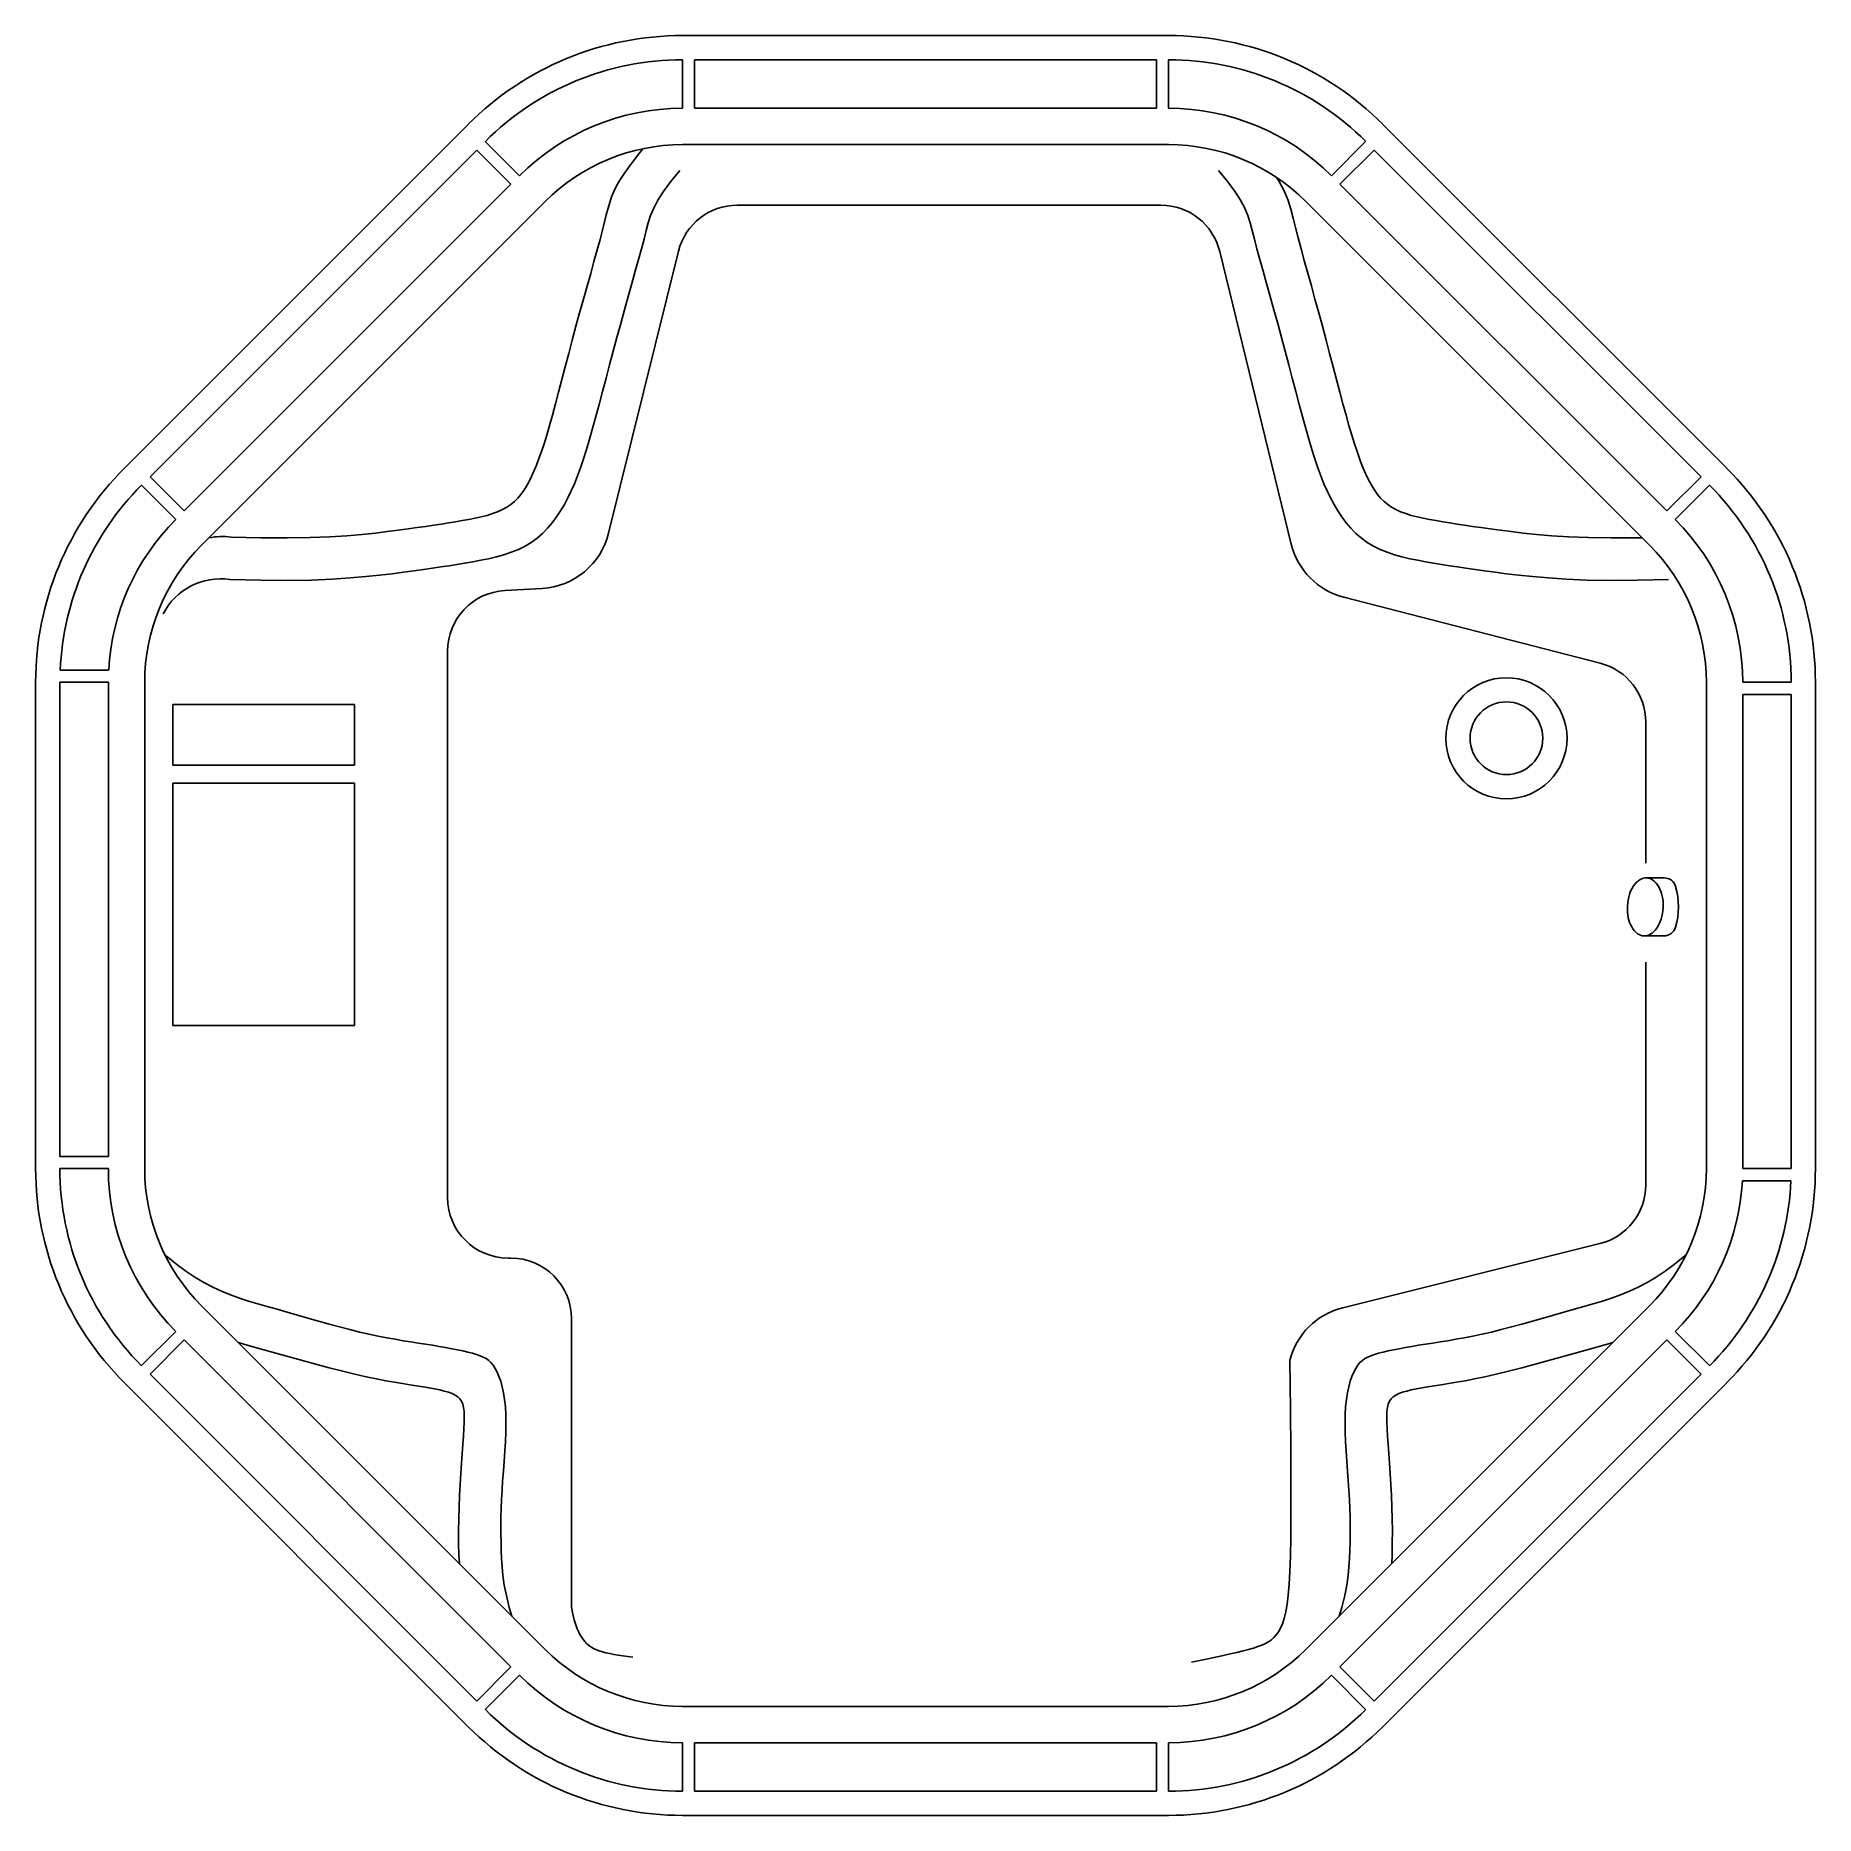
# Model space of a CAD drawing. Extents: x -1 to 146, y -9 to 137.
import ezdxf

# ---------------------------------------------------------------- set-up
doc = ezdxf.new("R2010")
doc.units = 0
doc.header["$LTSCALE"] = 10
doc.layers.get('0').update_dxf_attribs({"linetype": 'CONTINUOUS'})

msp = doc.modelspace()

# ---------------------------------------------------------------- linework, layer by layer
at = {"color": 0}
for p, q in [((92.46, 137.5), (52.33, 137.5)), ((52.33, 131.5), (52.33, 135.5)), ((91.46, 135.5), (53.33, 135.5)), ((53.33, 131.5), (53.33, 135.5)), ((91.46, 131.5), (91.46, 135.5)), ((92.46, 131.5), (92.46, 135.5)), ((91.46, 131.5), (53.33, 131.5)), ((34.65, 130.17), (6.27, 101.79)), ((138.52, 101.79), (110.14, 130.17)), ((35.35, 128.05), (8.39, 101.09)), ((35.35, 128.05), (38.18, 125.22)), ((36.06, 128.76), (38.89, 125.93)), ((92.46, 128.5), (52.33, 128.5)), ((108.72, 128.76), (105.9, 125.93)), ((109.43, 128.05), (106.6, 125.22)), ((136.4, 101.09), (109.43, 128.05)), ((38.18, 125.22), (11.22, 98.26)), ((133.57, 98.26), (106.6, 125.22)), ((41.01, 123.81), (12.63, 95.43)), ((91.82, 123.5), (56.86, 123.5)), ((132.16, 95.43), (103.78, 123.81)), ((132.16, 95.43), (103.78, 123.81)), ((52, 119.7), (46.24, 96.42)), ((96.68, 119.68), (102.58, 95.52)), ((7.68, 100.38), (10.51, 97.55)), ((8.39, 101.09), (11.22, 98.26)), ((136.4, 101.09), (133.57, 98.26)), ((137.11, 100.38), (134.28, 97.55)), ((40.76, 91.87), (37.66, 91.69)), ((128.09, 85.7), (106.92, 91.14)), ((32.95, 86.7), (32.95, 41.6)), ((-1.05, 84.12), (-1.05, 43.98)), ((0.95, 84.12), (0.95, 44.98)), ((0.95, 84.12), (4.95, 84.12)), ((0.97, 85.12), (4.97, 85.12)), ((4.95, 84.12), (4.95, 44.98)), ((7.95, 84.12), (7.95, 43.98)), ((136.84, 43.98), (136.84, 84.12)), ((143.84, 84.12), (139.84, 84.12)), ((145.84, 43.98), (145.84, 84.12)), ((25.27, 82.29), (10.27, 82.29)), ((10.27, 82.29), (10.27, 77.29)), ((25.27, 82.29), (25.27, 77.29)), ((139.84, 43.98), (139.84, 83.12)), ((143.84, 83.12), (139.84, 83.12)), ((143.84, 43.98), (143.84, 83.12)), ((131.84, 69.18), (131.84, 80.85)), ((25.27, 77.29), (10.27, 77.29)), ((10.27, 75.79), (10.27, 55.79)), ((25.27, 75.79), (10.27, 75.79)), ((25.27, 75.79), (25.27, 55.79)), ((131.79, 67.98), (133.35, 67.98)), ((131.78, 63.19), (133.34, 63.19)), ((131.84, 42.64), (131.84, 61.02)), ((25.27, 55.79), (10.27, 55.79)), ((0.95, 44.98), (4.95, 44.98)), ((0.95, 43.98), (4.95, 43.98)), ((143.82, 42.98), (139.82, 42.98)), ((143.84, 43.98), (139.84, 43.98)), ((128.05, 37.79), (106.83, 32.5)), ((37.95, 36.6), (38.17, 36.6)), ((12.63, 32.67), (41.01, 4.29)), ((103.78, 4.29), (132.16, 32.67)), ((43.17, 31.6), (43.17, 11.05)), ((7.68, 27.72), (10.51, 30.54)), ((8.39, 27.01), (11.22, 29.84)), ((11.22, 29.84), (38.18, 2.87)), ((106.6, 2.87), (133.57, 29.84)), ((133.57, 29.84), (136.4, 27.01)), ((134.28, 30.54), (137.11, 27.72)), ((8.39, 27.01), (35.35, 0.04)), ((109.43, 0.04), (136.4, 27.01)), ((6.27, 26.3), (34.65, -2.08)), ((110.14, -2.08), (138.52, 26.3)), ((43.17, 11.05), (43.17, 7.78)), ((35.35, 0.04), (38.18, 2.87)), ((36.06, -0.66), (38.89, 2.16)), ((108.72, -0.66), (105.9, 2.16)), ((109.43, 0.04), (106.6, 2.87)), ((52.33, -0.4), (92.46, -0.4)), ((52.33, -7.4), (52.33, -3.4)), ((53.33, -3.4), (91.46, -3.4)), ((53.33, -7.4), (53.33, -3.4)), ((91.46, -7.4), (91.46, -3.4)), ((92.46, -7.4), (92.46, -3.4)), ((53.33, -7.4), (91.46, -7.4)), ((52.33, -9.4), (92.46, -9.4))]:
    msp.add_line(p, q, dxfattribs=at)
for points in [[(49.07, 128.16), (48.73, 127.74), (48.29, 127.17), (47.87, 126.61), (47.49, 126.07), (47.16, 125.56), (46.89, 125.09), (46.67, 124.64), (46.49, 124.19), (46.33, 123.73), (46.19, 123.25), (46.05, 122.71), (45.91, 122.12), (45.73, 121.44), (45.53, 120.66), (45.29, 119.8), (45.03, 118.86), (44.76, 117.87), (44.46, 116.82), (44.16, 115.73), (43.85, 114.62), (43.54, 113.5), (43.24, 112.37), (42.95, 111.26), (42.66, 110.17), (42.38, 109.1), (42.11, 108.07), (41.85, 107.09), (41.6, 106.17), (41.35, 105.31), (41.13, 104.53), (40.91, 103.81), (40.69, 103.17), (40.49, 102.58), (40.28, 102.04), (40.08, 101.55), (39.87, 101.1), (39.67, 100.68), (39.45, 100.3), (39.23, 99.95), (38.99, 99.62), (38.74, 99.32), (38.46, 99.04), (38.16, 98.79), (37.84, 98.57), (37.48, 98.37), (37.08, 98.2), (36.66, 98.04), (36.21, 97.9), (35.73, 97.78), (35.22, 97.67), (34.7, 97.56), (34.16, 97.47), (33.6, 97.37), (33.03, 97.28), (32.44, 97.18), (31.82, 97.09), (31.16, 96.99), (30.45, 96.89), (29.69, 96.78), (28.87, 96.67), (27.97, 96.56), (26.99, 96.44), (25.89, 96.32), (24.64, 96.22), (23.22, 96.13), (21.58, 96.06), (19.71, 96.03), (17.56, 96.04), (15.1, 96.09)], [(52.11, 126.36), (51.34, 125.42), (50.75, 124.61), (50.3, 123.9), (49.96, 123.26), (49.71, 122.65), (49.51, 122.04), (49.34, 121.4), (49.16, 120.7), (48.95, 119.9), (48.71, 119.02), (48.44, 118.06), (48.16, 117.04), (47.86, 115.97), (47.55, 114.86), (47.24, 113.73), (46.93, 112.59), (46.62, 111.45), (46.32, 110.32), (46.03, 109.21), (45.74, 108.12), (45.46, 107.06), (45.19, 106.05), (44.92, 105.08), (44.67, 104.18), (44.42, 103.34), (44.17, 102.56), (43.93, 101.83), (43.68, 101.15), (43.42, 100.51), (43.16, 99.91), (42.88, 99.34), (42.59, 98.8), (42.28, 98.27), (41.94, 97.77), (41.58, 97.29), (41.19, 96.83), (40.78, 96.41), (40.33, 96.02), (39.85, 95.67), (39.34, 95.36), (38.79, 95.08), (38.21, 94.85), (37.6, 94.65), (36.98, 94.47), (36.33, 94.32), (35.68, 94.19), (35.03, 94.07), (34.37, 93.96), (33.72, 93.85), (33.07, 93.74), (32.4, 93.64), (31.7, 93.53), (30.95, 93.42), (30.16, 93.32), (29.3, 93.2), (28.37, 93.08), (27.34, 92.96), (26.2, 92.84), (24.9, 92.73), (23.42, 92.63), (21.72, 92.56), (19.77, 92.53), (17.54, 92.54), (14.99, 92.6)], [(96.59, 126.36), (97.36, 125.42), (97.95, 124.61), (98.4, 123.9), (98.74, 123.26), (98.99, 122.65), (99.19, 122.04), (99.36, 121.4), (99.54, 120.7), (99.75, 119.9), (99.99, 119.02), (100.25, 118.06), (100.54, 117.04), (100.84, 115.97), (101.15, 114.86), (101.46, 113.73), (101.77, 112.59), (102.08, 111.45), (102.38, 110.32), (102.67, 109.21), (102.96, 108.12), (103.24, 107.06), (103.51, 106.05), (103.78, 105.08), (104.03, 104.18), (104.28, 103.34), (104.53, 102.56), (104.77, 101.83), (105.02, 101.15), (105.28, 100.51), (105.54, 99.91), (105.82, 99.34), (106.11, 98.8), (106.42, 98.27), (106.76, 97.77), (107.12, 97.29), (107.51, 96.83), (107.92, 96.41), (108.37, 96.02), (108.85, 95.67), (109.36, 95.36), (109.91, 95.08), (110.49, 94.85), (111.1, 94.65), (111.72, 94.47), (112.37, 94.32), (113.02, 94.19), (113.67, 94.07), (114.33, 93.96), (114.98, 93.85), (115.63, 93.74), (116.3, 93.64), (117, 93.53), (117.75, 93.42), (118.54, 93.32), (119.4, 93.2), (120.33, 93.08), (121.36, 92.96), (122.5, 92.84), (123.8, 92.73), (125.28, 92.63), (126.98, 92.56), (128.93, 92.53), (131.16, 92.54), (133.71, 92.6)], [(101.37, 125.79), (101.58, 125.45), (102.01, 124.64), (102.32, 123.89), (102.55, 123.16), (102.75, 122.43), (102.94, 121.66), (103.15, 120.81), (103.39, 119.89), (103.66, 118.92), (103.94, 117.89), (104.24, 116.83), (104.54, 115.74), (104.85, 114.62), (105.16, 113.5), (105.46, 112.37), (105.75, 111.26), (106.04, 110.17), (106.32, 109.1), (106.59, 108.07), (106.85, 107.09), (107.1, 106.17), (107.34, 105.31), (107.57, 104.53), (107.79, 103.81), (108.01, 103.17), (108.21, 102.58), (108.42, 102.04), (108.62, 101.55), (108.82, 101.1), (109.03, 100.68), (109.25, 100.3), (109.47, 99.95), (109.71, 99.62), (109.96, 99.32), (110.24, 99.04), (110.54, 98.79), (110.86, 98.57), (111.22, 98.37), (111.61, 98.2), (112.04, 98.04), (112.49, 97.9), (112.97, 97.78), (113.48, 97.67), (114, 97.56), (114.54, 97.47), (115.1, 97.37), (115.67, 97.28), (116.26, 97.18), (116.88, 97.09), (117.54, 96.99), (118.24, 96.89), (119.01, 96.78), (119.83, 96.67), (120.73, 96.56), (121.71, 96.44), (122.81, 96.32), (124.06, 96.22), (125.48, 96.13), (127.12, 96.06), (128.99, 96.03), (131.14, 96.04), (131.54, 96.05)], [(38.24, 7.05), (38.04, 7.75), (37.8, 8.74), (37.63, 9.61), (37.52, 10.39), (37.45, 11.11), (37.41, 11.8), (37.38, 12.48), (37.36, 13.15), (37.35, 13.83), (37.34, 14.52), (37.35, 15.22), (37.37, 15.93), (37.4, 16.67), (37.44, 17.43), (37.49, 18.21), (37.55, 19.02), (37.61, 19.83), (37.67, 20.65), (37.72, 21.45), (37.75, 22.23), (37.76, 22.97), (37.75, 23.68), (37.72, 24.33), (37.65, 24.93), (37.57, 25.48), (37.46, 25.98), (37.33, 26.43), (37.19, 26.83), (37.04, 27.18), (36.88, 27.49), (36.71, 27.75), (36.53, 27.97), (36.34, 28.15), (36.13, 28.3), (35.89, 28.43), (35.63, 28.54), (35.33, 28.65), (35, 28.74), (34.63, 28.83), (34.22, 28.93), (33.78, 29.02), (33.3, 29.11), (32.79, 29.21), (32.26, 29.3), (31.7, 29.4), (31.13, 29.49), (30.53, 29.58), (29.91, 29.68), (29.28, 29.78), (28.62, 29.9), (27.93, 30.02), (27.21, 30.16), (26.46, 30.31), (25.68, 30.49), (24.87, 30.69), (24.03, 30.91), (23.17, 31.14), (22.3, 31.38), (21.42, 31.63), (20.56, 31.88), (19.7, 32.13), (18.87, 32.37), (18.06, 32.6), (17.28, 32.82), (16.51, 33.05), (15.77, 33.3), (15.03, 33.57), (14.3, 33.86), (13.57, 34.2), (12.83, 34.58), (12.09, 35.02), (11.34, 35.52), (10.59, 36.06), (9.85, 36.67), (9.6, 36.89)], [(106.54, 7.05), (106.75, 7.75), (106.99, 8.74), (107.16, 9.61), (107.27, 10.39), (107.33, 11.11), (107.38, 11.8), (107.41, 12.48), (107.43, 13.15), (107.44, 13.83), (107.44, 14.52), (107.43, 15.22), (107.42, 15.93), (107.39, 16.67), (107.34, 17.43), (107.29, 18.21), (107.23, 19.02), (107.17, 19.83), (107.12, 20.65), (107.07, 21.45), (107.04, 22.23), (107.02, 22.97), (107.03, 23.68), (107.07, 24.33), (107.13, 24.93), (107.22, 25.48), (107.33, 25.98), (107.45, 26.43), (107.59, 26.83), (107.75, 27.18), (107.91, 27.49), (108.08, 27.75), (108.25, 27.97), (108.45, 28.15), (108.66, 28.3), (108.89, 28.43), (109.16, 28.54), (109.45, 28.65), (109.78, 28.74), (110.16, 28.83), (110.57, 28.93), (111.01, 29.02), (111.49, 29.11), (112, 29.21), (112.53, 29.3), (113.08, 29.4), (113.66, 29.49), (114.26, 29.58), (114.87, 29.68), (115.51, 29.78), (116.17, 29.9), (116.86, 30.02), (117.58, 30.16), (118.32, 30.31), (119.1, 30.49), (119.92, 30.69), (120.76, 30.91), (121.62, 31.14), (122.49, 31.38), (123.36, 31.63), (124.23, 31.88), (125.09, 32.13), (125.92, 32.37), (126.73, 32.6), (127.51, 32.82), (128.27, 33.05), (129.02, 33.3), (129.76, 33.57), (130.49, 33.86), (131.22, 34.2), (131.96, 34.58), (132.7, 35.02), (133.45, 35.52), (134.19, 36.06), (134.94, 36.67), (135.19, 36.89)], [(33.92, 11.38), (33.89, 12.08), (33.86, 13.08), (33.86, 14.08), (33.87, 15.07), (33.9, 16.04), (33.93, 17), (33.98, 17.92), (34.04, 18.81), (34.1, 19.66), (34.16, 20.46), (34.21, 21.21), (34.26, 21.89), (34.3, 22.51), (34.32, 23.06), (34.33, 23.53), (34.31, 23.93), (34.27, 24.26), (34.2, 24.55), (34.1, 24.78), (33.97, 24.97), (33.79, 25.14), (33.58, 25.28), (33.32, 25.41), (33.02, 25.52), (32.68, 25.62), (32.3, 25.72), (31.88, 25.81), (31.42, 25.89), (30.92, 25.98), (30.39, 26.06), (29.83, 26.15), (29.22, 26.25), (28.57, 26.36), (27.86, 26.48), (27.08, 26.63), (26.23, 26.81), (25.3, 27.01), (24.29, 27.26), (23.18, 27.55), (21.97, 27.87), (20.67, 28.23), (19.28, 28.62), (17.79, 29.03), (16.21, 29.47), (15.68, 29.62)], [(110.87, 11.38), (110.9, 12.08), (110.92, 13.08), (110.93, 14.08), (110.92, 15.07), (110.89, 16.04), (110.85, 17), (110.81, 17.92), (110.75, 18.81), (110.69, 19.66), (110.63, 20.46), (110.58, 21.21), (110.53, 21.89), (110.49, 22.51), (110.47, 23.06), (110.46, 23.53), (110.48, 23.93), (110.52, 24.26), (110.59, 24.55), (110.69, 24.78), (110.82, 24.97), (110.99, 25.14), (111.21, 25.28), (111.46, 25.41), (111.76, 25.52), (112.11, 25.62), (112.49, 25.72), (112.91, 25.81), (113.37, 25.89), (113.86, 25.98), (114.39, 26.06), (114.96, 26.15), (115.56, 26.25), (116.22, 26.36), (116.93, 26.48), (117.71, 26.63), (118.56, 26.81), (119.48, 27.01), (120.5, 27.26), (121.61, 27.55), (122.82, 27.87), (124.12, 28.23), (125.51, 28.62), (127, 29.03), (128.58, 29.47), (129.11, 29.62)], [(102.47, 28.15), (102.51, 24.08), (102.54, 20.65), (102.55, 17.8), (102.55, 15.45), (102.54, 13.54), (102.51, 11.99), (102.47, 10.72), (102.4, 9.68), (102.32, 8.79), (102.23, 8.03), (102.12, 7.39), (101.99, 6.85), (101.85, 6.41), (101.69, 6.05), (101.52, 5.74), (101.34, 5.49), (101.15, 5.27), (100.94, 5.08), (100.7, 4.92), (100.45, 4.78), (100.16, 4.65), (99.83, 4.53), (99.47, 4.41), (99.06, 4.3), (98.6, 4.18), (98.1, 4.05), (97.55, 3.93), (96.97, 3.79), (96.35, 3.66), (95.7, 3.52), (95.03, 3.38), (94.34, 3.24)], [(43.17, 7.78), (43.29, 7.22), (43.4, 6.75), (43.52, 6.34), (43.65, 6.01), (43.77, 5.72), (43.9, 5.48), (44.03, 5.28), (44.16, 5.1), (44.28, 4.94), (44.41, 4.8), (44.55, 4.67), (44.7, 4.56), (44.86, 4.45), (45.04, 4.36), (45.24, 4.27), (45.47, 4.19), (45.73, 4.11), (46.02, 4.03), (46.34, 3.96), (46.68, 3.89), (47.04, 3.83), (47.42, 3.77), (47.82, 3.71), (48.23, 3.66)]]:
    msp.add_lwpolyline(points, dxfattribs=at)
msp.add_lwpolyline([(131.92, 67.98, 0.149598), (131.39, 67.85, 0.107067), (130.84, 67.33, 0.075488), (130.5, 66.61, 0.062278), (130.33, 65.66, 0.062278), (130.4, 64.69, 0.075488), (130.68, 63.94, 0.107067), (131.17, 63.37, 0.149598), (131.68, 63.19, 0.149598), (132.21, 63.32, 0.107067), (132.76, 63.84, 0.075488), (133.1, 64.56, 0.062278), (133.27, 65.51, 0.062278), (133.2, 66.48, 0.075488), (132.92, 67.23, 0.107067), (132.43, 67.8, 0.149598)], format="xyb", close=True, dxfattribs=at)
for radius in [5, 3]:
    msp.add_circle((120.34, 79.5), radius, dxfattribs=at)
for centre, radius, start, end in [((52.33, 112.5), 25, 90, 135), ((92.46, 112.5), 25, 45, 90), ((52.33, 112.5), 23, 90, 135), ((92.46, 112.5), 23, 45, 90), ((52.33, 112.5), 19, 90, 135), ((92.46, 112.5), 19, 45, 90), ((52.33, 112.5), 16, 90, 135), ((92.46, 112.5), 16, 45, 90), ((56.86, 118.5), 5, 90, 166.0899), ((91.82, 118.5), 5, 13.7311, 90), ((23.95, 84.12), 25, 135, 180), ((120.84, 84.12), 25, 0, 45), ((23.95, 84.12), 23, 135, 177.5081), ((120.84, 84.12), 23, 0, 45), ((23.95, 84.12), 19, 135, 176.983), ((120.84, 84.12), 19, 0, 45), ((14.32, 90.83), 5.32, 81.6077, 101.746), ((40.41, 97.86), 6, 273.2683, 346.0899), ((108.41, 96.95), 6, 193.7311, 255.5913), ((23.95, 84.12), 16, 135, 180), ((23.95, 84.12), 16, 135, 180), ((120.84, 84.12), 16, 0, 45), ((14.21, 87.34), 5.32, 81.6077, 152.8941), ((37.95, 86.7), 5, 93.2683, 180), ((126.84, 80.85), 5, 0, 75.5913), ((133.35, 66.98), 1, 15.94, 90), ((128.5, 65.6), 6.04, 343.7861, 15.94), ((133.34, 64.19), 1, 270, 343.7861), ((23.95, 43.98), 25, 180, 225), ((23.95, 43.98), 23, 180, 225), ((23.95, 43.98), 19, 180, 225), ((23.95, 43.98), 16, 180, 225), ((126.84, 42.64), 5, 283.9936, 360), ((120.84, 43.98), 16, 315, 0), ((120.84, 43.98), 19, 315, 356.983), ((120.84, 43.98), 23, 315, 357.5081), ((120.84, 43.98), 25, 315, 0), ((37.95, 41.6), 5, 180, 270), ((38.17, 31.6), 5, 0, 90), ((108.28, 26.68), 6, 103.9936, 165.8538), ((52.33, 15.6), 16, 225, 270), ((92.46, 15.6), 16, 270, 315), ((52.33, 15.6), 19, 225, 270), ((92.46, 15.6), 19, 270, 315), ((52.33, 15.6), 23, 225, 270), ((92.46, 15.6), 23, 270, 315), ((52.33, 15.6), 25, 225, 270), ((92.46, 15.6), 25, 270, 315)]:
    msp.add_arc(centre, radius, start, end, dxfattribs=at)

doc.saveas('drawing.dxf')
